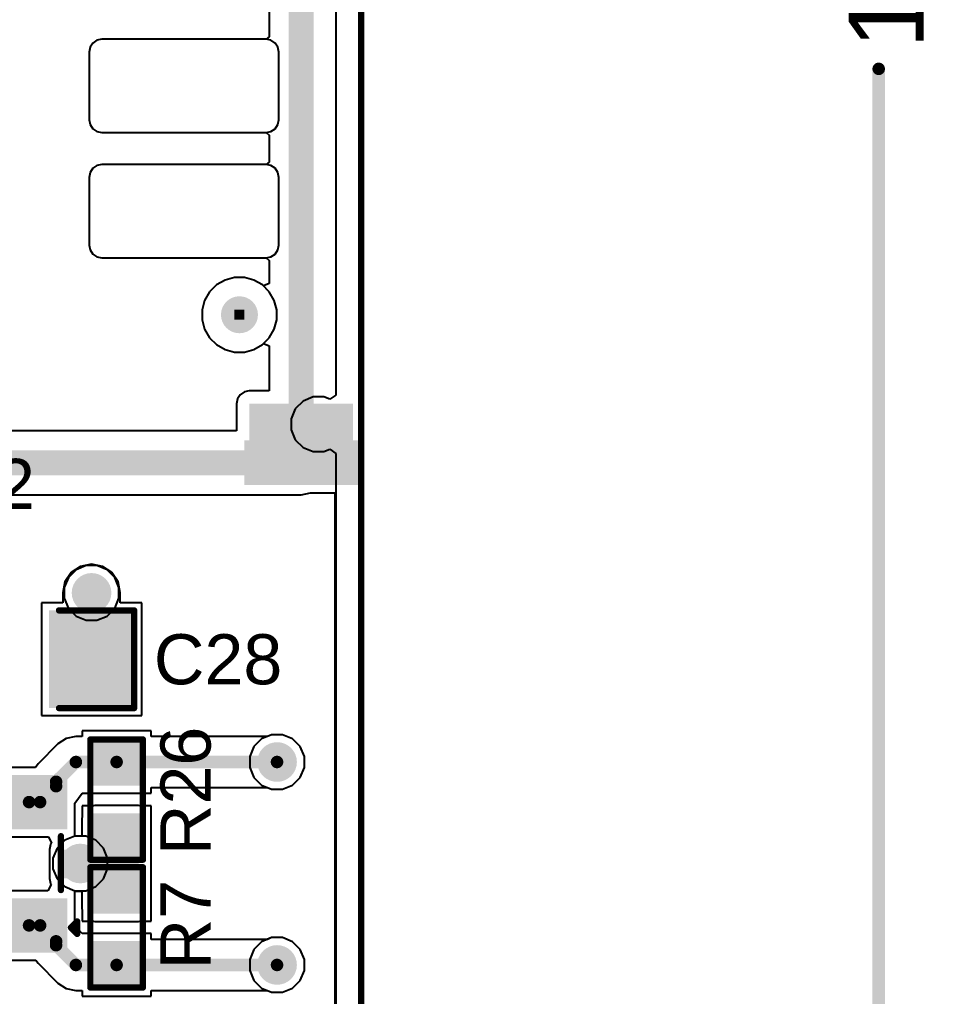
# Model space of a CAD drawing. Header units: millimetres. Extents: x 0 to 172, y 0 to 138.
# Drawn here: x 153.07 to 171.86, y 32.89 to 52.7 of the extents above; entities that cross this region are included whole.
import ezdxf

# ---------------------------------------------------------------- set-up
doc = ezdxf.new("R2010")
doc.units = ezdxf.units.MM
for name, color, linetype in [('BottomLayer', 5, 'Continuous'), ('BottomPaste', 16, 'Continuous'), ('BottomSolder', 6, 'Continuous'), ('Mechanical1', 6, 'Continuous'), ('Mechanical2', 216, 'Continuous'), ('PadHoleLayer', 156, 'Continuous'), ('TopLayer', 1, 'Continuous'), ('TopOverlay', 2, 'Continuous'), ('TopPaste', 8, 'Continuous'), ('TopSolder', 216, 'Continuous'), ('ViaHoleLayer', 16, 'Continuous')]:
    doc.layers.add(name, color=color, linetype=linetype)
doc.styles.add('Arial', font='', dxfattribs={"height": 0.2})
doc.styles.get('Arial').set_extended_font_data('Arial')

# ---------------------------------------------------------------- blocks, each defined once
blk = doc.blocks.new('R___0603_202')
at = {"layer": 'TopLayer'}
for points in [[(-0.381, 0.4445), (-0.381, -0.4445), (-1.143, -0.4445), (-1.143, 0.4445)], [(1.143, 0.4445), (1.143, -0.4445), (0.381, -0.4445), (0.381, 0.4445)]]:
    blk.add_hatch(color=1, dxfattribs=at).paths.add_polyline_path(points)
at = {"layer": 'TopPaste'}
for points in [[(-0.381, 0.4445), (-0.381, -0.4445), (-1.143, -0.4445), (-1.143, 0.4445)], [(1.143, 0.4445), (1.143, -0.4445), (0.381, -0.4445), (0.381, 0.4445)]]:
    blk.add_hatch(color=8, dxfattribs=at).paths.add_polyline_path(points)
at = {"layer": 'TopSolder'}
for points in [[(-0.2794, 0.5461), (-0.2794, -0.5461), (-1.2446, -0.5461), (-1.2446, 0.5461)], [(1.2446, 0.5461), (1.2446, -0.5461), (0.2794, -0.5461), (0.2794, 0.5461)]]:
    blk.add_hatch(color=216, dxfattribs=at).paths.add_polyline_path(points)
at = {"layer": 'TopOverlay', "const_width": 0.127}
for points in [[(1.2192, 0.5334), (-1.2192, 0.5334)], [(-1.2192, -0.5334), (-1.2192, 0.5334)], [(1.2192, -0.5334), (1.2192, 0.5334)], [(1.2192, -0.5334), (-1.2192, -0.5334)]]:
    blk.add_lwpolyline(points, dxfattribs=at)
at = {"layer": 'TopOverlay', "const_width": 0.0635}
for points in [[(-1.25095, 0.5334, 1), (-1.18745, 0.5334, 1)], [(-1.25095, 0.5334, 1), (-1.18745, 0.5334, 1)], [(1.18745, 0.5334, 1), (1.25095, 0.5334, 1)], [(1.18745, 0.5334, 1), (1.25095, 0.5334, 1)], [(-1.25095, -0.5334, 1), (-1.18745, -0.5334, 1)], [(-1.25095, -0.5334, 1), (-1.18745, -0.5334, 1)], [(1.18745, -0.5334, 1), (1.25095, -0.5334, 1)], [(1.18745, -0.5334, 1), (1.25095, -0.5334, 1)]]:
    blk.add_lwpolyline(points, format="xyb", close=True, dxfattribs=at)
blk = doc.blocks.new('R___0603_221')
at = {"layer": 'TopLayer'}
for points in [[(-0.381, 0.4445), (-0.381, -0.4445), (-1.143, -0.4445), (-1.143, 0.4445)], [(1.143, 0.4445), (1.143, -0.4445), (0.381, -0.4445), (0.381, 0.4445)]]:
    blk.add_hatch(color=1, dxfattribs=at).paths.add_polyline_path(points)
at = {"layer": 'TopPaste'}
for points in [[(-0.381, 0.4445), (-0.381, -0.4445), (-1.143, -0.4445), (-1.143, 0.4445)], [(1.143, 0.4445), (1.143, -0.4445), (0.381, -0.4445), (0.381, 0.4445)]]:
    blk.add_hatch(color=8, dxfattribs=at).paths.add_polyline_path(points)
at = {"layer": 'TopSolder'}
for points in [[(-0.2794, 0.5461), (-0.2794, -0.5461), (-1.2446, -0.5461), (-1.2446, 0.5461)], [(1.2446, 0.5461), (1.2446, -0.5461), (0.2794, -0.5461), (0.2794, 0.5461)]]:
    blk.add_hatch(color=216, dxfattribs=at).paths.add_polyline_path(points)
at = {"layer": 'TopOverlay', "const_width": 0.127}
for points in [[(1.2192, 0.5334), (-1.2192, 0.5334)], [(-1.2192, -0.5334), (-1.2192, 0.5334)], [(1.2192, -0.5334), (1.2192, 0.5334)], [(1.2192, -0.5334), (-1.2192, -0.5334)]]:
    blk.add_lwpolyline(points, dxfattribs=at)
at = {"layer": 'TopOverlay', "const_width": 0.0635}
for points in [[(-1.25095, 0.5334, 1), (-1.18745, 0.5334, 1)], [(-1.25095, 0.5334, 1), (-1.18745, 0.5334, 1)], [(1.18745, 0.5334, 1), (1.25095, 0.5334, 1)], [(1.18745, 0.5334, 1), (1.25095, 0.5334, 1)], [(-1.25095, -0.5334, 1), (-1.18745, -0.5334, 1)], [(-1.25095, -0.5334, 1), (-1.18745, -0.5334, 1)], [(1.18745, -0.5334, 1), (1.25095, -0.5334, 1)], [(1.18745, -0.5334, 1), (1.25095, -0.5334, 1)]]:
    blk.add_lwpolyline(points, format="xyb", close=True, dxfattribs=at)
blk = doc.blocks.new('PE_1812ACC510STS_250')
at = {"layer": 'TopLayer'}
for points in [[(-2.95, 1.7), (-1.6, 1.7), (-1.6, 0.8), (-2.95, 0.8)], [(1.6, 1.7), (2.95, 1.7), (2.95, 0.8), (1.6, 0.8)], [(-2.95, -0.8), (-1.6, -0.8), (-1.6, -1.7), (-2.95, -1.7)], [(1.6, -0.8), (2.95, -0.8), (2.95, -1.7), (1.6, -1.7)]]:
    blk.add_hatch(color=1, dxfattribs=at).paths.add_polyline_path(points)
at = {"layer": 'TopPaste'}
for points in [[(-2.95, 1.7), (-1.6, 1.7), (-1.6, 0.8), (-2.95, 0.8)], [(1.6, 1.7), (2.95, 1.7), (2.95, 0.8), (1.6, 0.8)], [(-2.95, -0.8), (-1.6, -0.8), (-1.6, -1.7), (-2.95, -1.7)], [(1.6, -0.8), (2.95, -0.8), (2.95, -1.7), (1.6, -1.7)]]:
    blk.add_hatch(color=8, dxfattribs=at).paths.add_polyline_path(points)
at = {"layer": 'TopSolder'}
for points in [[(-3.052, 1.802), (-1.498, 1.802), (-1.498, 0.698), (-3.052, 0.698)], [(1.498, 1.802), (3.052, 1.802), (3.052, 0.698), (1.498, 0.698)], [(-3.052, -0.698), (-1.498, -0.698), (-1.498, -1.802), (-3.052, -1.802)], [(1.498, -0.698), (3.052, -0.698), (3.052, -1.802), (1.498, -1.802)]]:
    blk.add_hatch(color=216, dxfattribs=at).paths.add_polyline_path(points)
at = {"layer": 'TopOverlay', "const_width": 0.127}
for points in [[(1.346, 1.651), (-1.372, 1.651)], [(-3.124, 1.295), (-3.251, 1.422)], [(-3.251, 1.422), (-3.251, 1.168)], [(-3.124, 1.295), (-3.251, 1.168)], [(-2.921, 0.533), (-2.921, -0.559)], [(2.921, 0.533), (2.921, -0.559)], [(1.346, -1.651), (-1.372, -1.651)]]:
    blk.add_lwpolyline(points, dxfattribs=at)
at = {"layer": 'TopOverlay', "const_width": 0.0635}
for points in [[(-1.403, 1.651, 1), (-1.34, 1.651, 1)], [(1.314, 1.651, 1), (1.378, 1.651, 1)], [(-3.283, 1.422, 1), (-3.219, 1.422, 1)], [(-3.283, 1.422, 1), (-3.219, 1.422, 1)], [(-3.283, 1.168, 1), (-3.219, 1.168, 1)], [(-3.283, 1.168, 1), (-3.219, 1.168, 1)], [(-3.156, 1.295, 1), (-3.092, 1.295, 1)], [(-3.156, 1.295, 1), (-3.092, 1.295, 1)], [(-2.953, 0.533, 1), (-2.889, 0.533, 1)], [(2.889, 0.533, 1), (2.953, 0.533, 1)], [(-2.953, -0.559, 1), (-2.889, -0.559, 1)], [(2.889, -0.559, 1), (2.953, -0.559, 1)], [(-1.403, -1.651, 1), (-1.34, -1.651, 1)], [(1.314, -1.651, 1), (1.378, -1.651, 1)]]:
    blk.add_lwpolyline(points, format="xyb", close=True, dxfattribs=at)
blk = doc.blocks.new('XKNANO_113_B_263')
at = {"layer": 'BottomLayer'}
for points in [[(-6.85, 7.79), (-6.15, 7.79), (-6.15, 5.69), (-6.85, 5.69)], [(6.15, 7.79), (6.85, 7.79), (6.85, 5.69), (6.15, 5.69)], [(-6.85, -4.21), (-6.15, -4.21), (-6.15, -6.31), (-6.85, -6.31)], [(6.15, -4.21), (6.85, -4.21), (6.85, -6.31), (6.15, -6.31)], [(-5.23, -6.17), (-4.43, -6.17), (-4.43, -7.31), (-5.23, -7.31)], [(-3.96, -6.17), (-3.16, -6.17), (-3.16, -7.31), (-3.96, -7.31)], [(-2.69, -6.17), (-1.89, -6.17), (-1.89, -7.31), (-2.69, -7.31)], [(-1.42, -6.17), (-0.62, -6.17), (-0.62, -7.31), (-1.42, -7.31)], [(-0.15, -6.17), (0.65, -6.17), (0.65, -7.31), (-0.15, -7.31)], [(1.12, -6.17), (1.92, -6.17), (1.92, -7.31), (1.12, -7.31)], [(2.07, -6.17), (2.87, -6.17), (2.87, -7.31), (2.07, -7.31)]]:
    blk.add_hatch(color=5, dxfattribs=at).paths.add_polyline_path(points)
at = {"layer": 'BottomPaste'}
for points in [[(-6.85, 7.79), (-6.15, 7.79), (-6.15, 5.69), (-6.85, 5.69)], [(6.15, 7.79), (6.85, 7.79), (6.85, 5.69), (6.15, 5.69)], [(-6.85, -4.21), (-6.15, -4.21), (-6.15, -6.31), (-6.85, -6.31)], [(6.15, -4.21), (6.85, -4.21), (6.85, -6.31), (6.15, -6.31)], [(-5.23, -6.17), (-4.43, -6.17), (-4.43, -7.31), (-5.23, -7.31)], [(-3.96, -6.17), (-3.16, -6.17), (-3.16, -7.31), (-3.96, -7.31)], [(-2.69, -6.17), (-1.89, -6.17), (-1.89, -7.31), (-2.69, -7.31)], [(-1.42, -6.17), (-0.62, -6.17), (-0.62, -7.31), (-1.42, -7.31)], [(-0.15, -6.17), (0.65, -6.17), (0.65, -7.31), (-0.15, -7.31)], [(1.12, -6.17), (1.92, -6.17), (1.92, -7.31), (1.12, -7.31)], [(2.07, -6.17), (2.87, -6.17), (2.87, -7.31), (2.07, -7.31)]]:
    blk.add_hatch(color=16, dxfattribs=at).paths.add_polyline_path(points)
at = {"layer": 'BottomSolder'}
for points in [[(-6.952, 7.892), (-6.048, 7.892), (-6.048, 5.588), (-6.952, 5.588)], [(6.048, 7.892), (6.952, 7.892), (6.952, 5.588), (6.048, 5.588)], [(-5.102, 5.592), (-4.898, 5.592), (-4.898, 5.388), (-5.102, 5.388)], [(3.398, 5.592), (3.602, 5.592), (3.602, 5.388), (3.398, 5.388)], [(-6.952, -4.108), (-6.048, -4.108), (-6.048, -6.412), (-6.952, -6.412)], [(6.048, -4.108), (6.952, -4.108), (6.952, -6.412), (6.048, -6.412)], [(-5.332, -6.068), (-4.328, -6.068), (-4.328, -7.412), (-5.332, -7.412)], [(-4.062, -6.068), (-3.058, -6.068), (-3.058, -7.412), (-4.062, -7.412)], [(-2.792, -6.068), (-1.788, -6.068), (-1.788, -7.412), (-2.792, -7.412)], [(-1.522, -6.068), (-0.518, -6.068), (-0.518, -7.412), (-1.522, -7.412)], [(-0.252, -6.068), (0.752, -6.068), (0.752, -7.412), (-0.252, -7.412)], [(1.018, -6.068), (2.022, -6.068), (2.022, -7.412), (1.018, -7.412)], [(1.968, -6.068), (2.972, -6.068), (2.972, -7.412), (1.968, -7.412)]]:
    blk.add_hatch(color=6, dxfattribs=at).paths.add_polyline_path(points)
at = {"layer": 'PadHoleLayer'}
h = blk.add_hatch(color=156, dxfattribs=at)
edge = h.paths.add_edge_path()
edge.add_arc((-5, 5.49), 0.375, 0, 360)
h = blk.add_hatch(color=156, dxfattribs=at)
edge = h.paths.add_edge_path()
edge.add_arc((3.5, 5.49), 0.375, 0, 360)
at = {"layer": 'TopSolder'}
for points in [[(-5.102, 5.592), (-4.898, 5.592), (-4.898, 5.388), (-5.102, 5.388)], [(3.398, 5.592), (3.602, 5.592), (3.602, 5.388), (3.398, 5.388)]]:
    blk.add_hatch(color=216, dxfattribs=at).paths.add_polyline_path(points)
blk = doc.blocks.new('C___1206_403')
at = {"layer": 'TopLayer'}
for points in [[(-2.032, 0.889), (-0.508, 0.889), (-0.508, -0.889), (-2.032, -0.889)], [(0.508, 0.889), (2.032, 0.889), (2.032, -0.889), (0.508, -0.889)]]:
    blk.add_hatch(color=1, dxfattribs=at).paths.add_polyline_path(points)
at = {"layer": 'TopPaste'}
for points in [[(-2.032, 0.889), (-0.508, 0.889), (-0.508, -0.889), (-2.032, -0.889)], [(0.508, 0.889), (2.032, 0.889), (2.032, -0.889), (0.508, -0.889)]]:
    blk.add_hatch(color=8, dxfattribs=at).paths.add_polyline_path(points)
at = {"layer": 'TopSolder'}
for points in [[(-2.1336, 0.9906), (-0.4064, 0.9906), (-0.4064, -0.9906), (-2.1336, -0.9906)], [(0.4064, 0.9906), (2.1336, 0.9906), (2.1336, -0.9906), (0.4064, -0.9906)]]:
    blk.add_hatch(color=216, dxfattribs=at).paths.add_polyline_path(points)
at = {"layer": 'TopOverlay', "const_width": 0.127}
for points in [[(-0.6096, 0.9906), (-2.1336, 0.9906)], [(-2.1336, 0.9906), (-2.1336, -0.9906)], [(2.1336, 0.9906), (0.6096, 0.9906)], [(2.1336, 0.9906), (2.1336, -0.9906)], [(-0.6096, -0.9906), (-2.1336, -0.9906)], [(2.1336, -0.9906), (0.6096, -0.9906)]]:
    blk.add_lwpolyline(points, dxfattribs=at)
at = {"layer": 'TopOverlay', "const_width": 0.0635}
for points in [[(-2.16535, 0.9906, 1), (-2.10185, 0.9906, 1)], [(-2.16535, 0.9906, 1), (-2.10185, 0.9906, 1)], [(-0.64135, 0.9906, 1), (-0.57785, 0.9906, 1)], [(0.57785, 0.9906, 1), (0.64135, 0.9906, 1)], [(2.10185, 0.9906, 1), (2.16535, 0.9906, 1)], [(2.10185, 0.9906, 1), (2.16535, 0.9906, 1)], [(-2.16535, -0.9906, 1), (-2.10185, -0.9906, 1)], [(-2.16535, -0.9906, 1), (-2.10185, -0.9906, 1)], [(-0.64135, -0.9906, 1), (-0.57785, -0.9906, 1)], [(0.57785, -0.9906, 1), (0.64135, -0.9906, 1)], [(2.10185, -0.9906, 1), (2.16535, -0.9906, 1)], [(2.10185, -0.9906, 1), (2.16535, -0.9906, 1)]]:
    blk.add_lwpolyline(points, format="xyb", close=True, dxfattribs=at)

msp = doc.modelspace()

# ---------------------------------------------------------------- hatches: boundary and pattern name
at = {"layer": 'BottomLayer'}
msp.add_hatch(color=5, dxfattribs=at).paths.add_polyline_path([(157.731, 43.361), (159.831, 43.361), (159.831, 44.907), (157.731, 44.907)])
h = msp.add_hatch(color=5, dxfattribs=at)
edge = h.paths.add_edge_path()
edge.add_arc((159.133, 44.491), 0.3, 0, 360)
h = msp.add_hatch(color=5, dxfattribs=at)
edge = h.paths.add_edge_path()
edge.add_arc((154.534, 41.072), 0.3, 0, 360)
h = msp.add_hatch(color=5, dxfattribs=at)
edge = h.paths.add_edge_path()
edge.add_arc((158.293, 37.643), 0.3, 0, 360)
h = msp.add_hatch(color=5, dxfattribs=at)
edge = h.paths.add_edge_path()
edge.add_arc((154.305, 35.585), 0.3, 0, 360)
h = msp.add_hatch(color=5, dxfattribs=at)
edge = h.paths.add_edge_path()
edge.add_arc((158.293, 33.528), 0.3, 0, 360)
at = {"layer": 'BottomSolder'}
h = msp.add_hatch(color=6, dxfattribs=at)
edge = h.paths.add_edge_path()
edge.add_arc((159.133, 44.491), 0.402, 0, 360)
h = msp.add_hatch(color=6, dxfattribs=at)
edge = h.paths.add_edge_path()
edge.add_arc((154.534, 41.072), 0.402, 0, 360)
h = msp.add_hatch(color=6, dxfattribs=at)
edge = h.paths.add_edge_path()
edge.add_arc((158.293, 37.643), 0.402, 0, 360)
h = msp.add_hatch(color=6, dxfattribs=at)
edge = h.paths.add_edge_path()
edge.add_arc((154.305, 35.585), 0.402, 0, 360)
h = msp.add_hatch(color=6, dxfattribs=at)
edge = h.paths.add_edge_path()
edge.add_arc((158.293, 33.528), 0.402, 0, 360)
at = {"layer": 'TopLayer'}
h = msp.add_hatch(color=1, dxfattribs=at)
edge = h.paths.add_edge_path()
edge.add_arc((159.133, 44.491), 0.3, 0, 360)
h = msp.add_hatch(color=1, dxfattribs=at)
edge = h.paths.add_edge_path()
edge.add_arc((154.534, 41.072), 0.3, 0, 360)
h = msp.add_hatch(color=1, dxfattribs=at)
edge = h.paths.add_edge_path()
edge.add_arc((158.293, 37.643), 0.3, 0, 360)
for points in [[(154.597, 34.671), (155.486, 34.671), (155.486, 36.5), (154.597, 36.5)], [(153.942, 35.281), (155.486, 35.281), (155.486, 35.868), (153.942, 35.868)]]:
    msp.add_hatch(color=1, dxfattribs=at).paths.add_polyline_path(points)
h = msp.add_hatch(color=1, dxfattribs=at)
edge = h.paths.add_edge_path()
edge.add_arc((154.305, 35.585), 0.3, 0, 360)
h = msp.add_hatch(color=1, dxfattribs=at)
edge = h.paths.add_edge_path()
edge.add_arc((158.293, 33.528), 0.3, 0, 360)
at = {"layer": 'TopSolder'}
h = msp.add_hatch(color=216, dxfattribs=at)
edge = h.paths.add_edge_path()
edge.add_arc((159.133, 44.491), 0.402, 0, 360)
h = msp.add_hatch(color=216, dxfattribs=at)
edge = h.paths.add_edge_path()
edge.add_arc((154.534, 41.072), 0.402, 0, 360)
h = msp.add_hatch(color=216, dxfattribs=at)
edge = h.paths.add_edge_path()
edge.add_arc((158.293, 37.643), 0.402, 0, 360)
h = msp.add_hatch(color=216, dxfattribs=at)
edge = h.paths.add_edge_path()
edge.add_arc((154.305, 35.585), 0.402, 0, 360)
h = msp.add_hatch(color=216, dxfattribs=at)
edge = h.paths.add_edge_path()
edge.add_arc((158.293, 33.528), 0.402, 0, 360)
at = {"layer": 'ViaHoleLayer'}
h = msp.add_hatch(color=16, dxfattribs=at)
edge = h.paths.add_edge_path()
edge.add_arc((159.133, 44.491), 0.15, 0, 360)
h = msp.add_hatch(color=16, dxfattribs=at)
edge = h.paths.add_edge_path()
edge.add_arc((154.534, 41.072), 0.15, 0, 360)
h = msp.add_hatch(color=16, dxfattribs=at)
edge = h.paths.add_edge_path()
edge.add_arc((158.293, 37.643), 0.15, 0, 360)
h = msp.add_hatch(color=16, dxfattribs=at)
edge = h.paths.add_edge_path()
edge.add_arc((154.305, 35.585), 0.15, 0, 360)
h = msp.add_hatch(color=16, dxfattribs=at)
edge = h.paths.add_edge_path()
edge.add_arc((158.293, 33.528), 0.15, 0, 360)

# ---------------------------------------------------------------- linework, layer by layer
at = {"layer": 'BottomLayer'}
for p, q in [((158.133, 52.894), (158.133, 52.348)), ((154.742, 52.296), (154.643, 52.276)), ((158.07, 52.296), (154.742, 52.296)), ((158.133, 52.348), (158.07, 52.296)), ((154.503, 52.136), (154.483, 52.037)), ((154.559, 52.22), (154.503, 52.136)), ((154.643, 52.276), (154.559, 52.22)), ((154.483, 52.037), (154.483, 50.665)), ((154.483, 50.665), (154.503, 50.566)), ((154.503, 50.566), (154.559, 50.482)), ((154.559, 50.482), (154.643, 50.426)), ((154.643, 50.426), (154.742, 50.406)), ((154.742, 50.406), (158.07, 50.406)), ((158.07, 50.406), (158.133, 50.354)), ((158.133, 50.354), (158.133, 49.808)), ((154.643, 49.736), (154.559, 49.68)), ((154.742, 49.756), (154.643, 49.736)), ((158.07, 49.756), (154.742, 49.756)), ((158.133, 49.808), (158.07, 49.756)), ((154.503, 49.596), (154.483, 49.497)), ((154.559, 49.68), (154.503, 49.596)), ((154.483, 49.497), (154.483, 48.125)), ((154.483, 48.125), (154.503, 48.026)), ((154.503, 48.026), (154.559, 47.942)), ((154.559, 47.942), (154.643, 47.886)), ((154.643, 47.886), (154.742, 47.866)), ((154.742, 47.866), (158.07, 47.866)), ((158.07, 47.866), (158.133, 47.814)), ((158.133, 47.814), (158.133, 47.343)), ((157.239, 47.415), (157.067, 47.316)), ((157.431, 47.467), (157.239, 47.415)), ((157.63, 47.467), (157.431, 47.467)), ((157.823, 47.415), (157.63, 47.467)), ((157.995, 47.316), (157.823, 47.415)), ((158.133, 47.343), (158.016, 47.295)), ((156.926, 47.175), (156.826, 47.002)), ((157.067, 47.316), (156.926, 47.175)), ((158.016, 47.295), (157.995, 47.316)), ((156.826, 47.002), (156.775, 46.81)), ((156.775, 46.81), (156.775, 46.611)), ((156.775, 46.611), (156.826, 46.419)), ((156.826, 46.419), (156.926, 46.246)), ((156.926, 46.246), (157.067, 46.106)), ((157.067, 46.106), (157.239, 46.006)), ((157.239, 46.006), (157.431, 45.955)), ((157.431, 45.955), (157.63, 45.955)), ((157.63, 45.955), (157.823, 46.006)), ((157.823, 46.006), (157.995, 46.106)), ((157.995, 46.106), (158.016, 46.127)), ((158.016, 46.127), (158.133, 46.078)), ((158.133, 46.078), (158.133, 45.166)), ((157.731, 45.166), (157.632, 45.146)), ((158.133, 45.166), (157.731, 45.166)), ((157.492, 45.006), (157.472, 44.907)), ((157.548, 45.09), (157.492, 45.006)), ((157.632, 45.146), (157.548, 45.09)), ((157.472, 44.907), (157.472, 44.358)), ((157.472, 44.358), (152.038, 44.358)), ((150.577, 43.063), (158.781, 43.063)), ((158.781, 43.063), (158.974, 43.102)), ((158.974, 43.102), (159.461, 43.102)), ((159.461, 43.102), (159.461, 27.93)), ((154.423, 41.626), (154.22, 41.541)), ((154.644, 41.626), (154.423, 41.626)), ((154.847, 41.541), (154.644, 41.626)), ((154.22, 41.541), (154.064, 41.386)), ((155.003, 41.386), (154.847, 41.541)), ((154.064, 41.386), (153.98, 41.182)), ((155.088, 41.182), (155.003, 41.386)), ((153.98, 41.182), (153.98, 40.962)), ((155.088, 40.962), (155.088, 41.182)), ((153.98, 40.962), (154.064, 40.758)), ((155.003, 40.758), (155.088, 40.962)), ((154.064, 40.758), (154.22, 40.602)), ((154.847, 40.602), (155.003, 40.758)), ((154.22, 40.602), (154.423, 40.518)), ((154.423, 40.518), (154.644, 40.518)), ((154.644, 40.518), (154.847, 40.602)), ((157.979, 38.112), (157.823, 37.957)), ((158.183, 38.197), (157.979, 38.112)), ((158.403, 38.197), (158.183, 38.197)), ((158.607, 38.112), (158.403, 38.197)), ((158.762, 37.957), (158.607, 38.112)), ((157.823, 37.957), (157.739, 37.753)), ((158.847, 37.753), (158.762, 37.957)), ((157.739, 37.753), (157.739, 37.533)), ((158.847, 37.533), (158.847, 37.753)), ((157.739, 37.533), (157.823, 37.329)), ((158.762, 37.329), (158.847, 37.533)), ((157.823, 37.329), (157.979, 37.173)), ((158.607, 37.173), (158.762, 37.329)), ((157.979, 37.173), (158.183, 37.089)), ((158.183, 37.089), (158.403, 37.089)), ((158.403, 37.089), (158.607, 37.173)), ((153.991, 36.055), (153.835, 35.899)), ((154.195, 36.139), (153.991, 36.055)), ((154.415, 36.139), (154.195, 36.139)), ((154.619, 36.055), (154.415, 36.139)), ((154.775, 35.899), (154.619, 36.055)), ((153.835, 35.899), (153.751, 35.696)), ((154.859, 35.696), (154.775, 35.899)), ((153.751, 35.696), (153.751, 35.475)), ((154.859, 35.475), (154.859, 35.696)), ((153.751, 35.475), (153.835, 35.272)), ((154.775, 35.272), (154.859, 35.475)), ((153.835, 35.272), (153.991, 35.116)), ((154.619, 35.116), (154.775, 35.272)), ((153.991, 35.116), (154.195, 35.031)), ((154.415, 35.031), (154.619, 35.116)), ((154.195, 35.031), (154.415, 35.031)), ((158.183, 34.082), (157.979, 33.998)), ((158.403, 34.082), (158.183, 34.082)), ((158.607, 33.998), (158.403, 34.082)), ((157.979, 33.998), (157.823, 33.842)), ((158.762, 33.842), (158.607, 33.998)), ((157.823, 33.842), (157.739, 33.638)), ((158.847, 33.638), (158.762, 33.842)), ((157.739, 33.638), (157.739, 33.418)), ((158.847, 33.418), (158.847, 33.638)), ((157.739, 33.418), (157.823, 33.214)), ((158.762, 33.214), (158.847, 33.418)), ((157.823, 33.214), (157.979, 33.058)), ((158.607, 33.058), (158.762, 33.214)), ((157.979, 33.058), (158.183, 32.974)), ((158.183, 32.974), (158.403, 32.974)), ((158.403, 32.974), (158.607, 33.058))]:
    msp.add_line(p, q, dxfattribs=at)
at = {"layer": 'BottomLayer', "const_width": 0.508}
for points in [[(158.781, 43.711), (158.781, 56.711)], [(146.781, 43.711), (158.781, 43.711)]]:
    msp.add_lwpolyline(points, dxfattribs=at)
at = {"layer": 'BottomLayer', "const_width": 0.254}
msp.add_lwpolyline([(158.654, 43.711, 1), (158.908, 43.711, 1)], format="xyb", close=True, dxfattribs=at)
msp.add_lwpolyline([(158.654, 43.711, 1), (158.908, 43.711, 1)], format="xyb", close=True, dxfattribs=at)
at = {"layer": 'Mechanical1', "const_width": 0.254}
msp.add_lwpolyline([(170.485, 0), (170.485, 51.697)], dxfattribs=at)
at = {"layer": 'Mechanical1', "const_width": 0.127}
msp.add_lwpolyline([(170.421, 51.697, 1), (170.548, 51.697, 1)], format="xyb", close=True, dxfattribs=at)
at = {"layer": 'Mechanical2', "const_width": 0.127}
msp.add_lwpolyline([(160, 0), (160, 120)], dxfattribs=at)
at = {"layer": 'TopLayer'}
for p, q in [((159.487, 114.833), (159.487, 45.081)), ((154.742, 52.296), (154.643, 52.276)), ((158.07, 52.296), (154.742, 52.296)), ((158.169, 52.276), (158.07, 52.296)), ((154.503, 52.136), (154.483, 52.037)), ((154.559, 52.22), (154.503, 52.136)), ((154.643, 52.276), (154.559, 52.22)), ((158.253, 52.22), (158.169, 52.276)), ((158.309, 52.136), (158.253, 52.22)), ((158.329, 52.037), (158.309, 52.136)), ((154.483, 52.037), (154.483, 50.665)), ((158.329, 50.665), (158.329, 52.037)), ((154.483, 50.665), (154.503, 50.566)), ((154.503, 50.566), (154.559, 50.482)), ((158.253, 50.482), (158.309, 50.566)), ((158.309, 50.566), (158.329, 50.665)), ((154.559, 50.482), (154.643, 50.426)), ((154.643, 50.426), (154.742, 50.406)), ((154.742, 50.406), (158.07, 50.406)), ((158.07, 50.406), (158.169, 50.426)), ((158.169, 50.426), (158.253, 50.482)), ((154.643, 49.736), (154.559, 49.68)), ((154.742, 49.756), (154.643, 49.736)), ((158.07, 49.756), (154.742, 49.756)), ((158.169, 49.736), (158.07, 49.756)), ((158.253, 49.68), (158.169, 49.736)), ((154.503, 49.596), (154.483, 49.497)), ((154.559, 49.68), (154.503, 49.596)), ((158.309, 49.596), (158.253, 49.68)), ((158.329, 49.497), (158.309, 49.596)), ((154.483, 49.497), (154.483, 48.125)), ((158.329, 48.125), (158.329, 49.497)), ((154.483, 48.125), (154.503, 48.026)), ((154.503, 48.026), (154.559, 47.942)), ((154.559, 47.942), (154.643, 47.886)), ((158.169, 47.886), (158.253, 47.942)), ((158.253, 47.942), (158.309, 48.026)), ((158.309, 48.026), (158.329, 48.125)), ((154.643, 47.886), (154.742, 47.866)), ((154.742, 47.866), (158.07, 47.866)), ((158.07, 47.866), (158.169, 47.886)), ((157.239, 47.415), (157.067, 47.316)), ((157.431, 47.467), (157.239, 47.415)), ((157.63, 47.467), (157.431, 47.467)), ((157.823, 47.415), (157.63, 47.467)), ((157.995, 47.316), (157.823, 47.415)), ((156.926, 47.175), (156.826, 47.002)), ((157.067, 47.316), (156.926, 47.175)), ((158.136, 47.175), (157.995, 47.316)), ((158.235, 47.002), (158.136, 47.175)), ((156.826, 47.002), (156.775, 46.81)), ((158.287, 46.81), (158.235, 47.002)), ((156.775, 46.81), (156.775, 46.611)), ((158.287, 46.611), (158.287, 46.81)), ((156.775, 46.611), (156.826, 46.419)), ((158.235, 46.419), (158.287, 46.611)), ((156.826, 46.419), (156.926, 46.246)), ((158.136, 46.246), (158.235, 46.419)), ((156.926, 46.246), (157.067, 46.106)), ((157.995, 46.106), (158.136, 46.246)), ((157.067, 46.106), (157.239, 46.006)), ((157.239, 46.006), (157.431, 45.955)), ((157.431, 45.955), (157.63, 45.955)), ((157.63, 45.955), (157.823, 46.006)), ((157.823, 46.006), (157.995, 46.106)), ((159.022, 45.045), (158.819, 44.961)), ((159.243, 45.045), (159.022, 45.045)), ((159.36, 44.997), (159.243, 45.045)), ((159.487, 45.081), (159.36, 44.997)), ((158.663, 44.805), (158.579, 44.601)), ((158.819, 44.961), (158.663, 44.805)), ((158.579, 44.601), (158.579, 44.381)), ((158.579, 44.381), (158.663, 44.177)), ((158.663, 44.177), (158.819, 44.021)), ((158.819, 44.021), (159.022, 43.937)), ((159.243, 43.937), (159.36, 43.985)), ((159.36, 43.985), (159.487, 43.901)), ((159.022, 43.937), (159.243, 43.937)), ((159.487, 43.901), (159.487, 27.904)), ((154.311, 41.61), (154.122, 41.484)), ((154.534, 41.654), (154.311, 41.61)), ((154.757, 41.61), (154.534, 41.654)), ((154.946, 41.484), (154.757, 41.61)), ((154.122, 41.484), (153.995, 41.295)), ((155.072, 41.295), (154.946, 41.484)), ((153.995, 41.295), (153.951, 41.072)), ((155.116, 41.072), (155.072, 41.295)), ((153.951, 41.072), (153.951, 40.869)), ((155.116, 40.869), (155.116, 41.072)), ((153.951, 40.869), (153.518, 40.869)), ((153.518, 40.869), (153.518, 38.583)), ((155.55, 40.869), (155.116, 40.869)), ((155.55, 38.583), (155.55, 40.869)), ((153.518, 38.583), (155.55, 38.583)), ((155.74, 38.278), (154.343, 38.278)), ((154.343, 38.278), (154.343, 38.161)), ((155.74, 38.161), (155.74, 38.278)), ((154.018, 38.121), (153.85, 38.009)), ((154.216, 38.161), (154.018, 38.121)), ((154.343, 38.161), (154.216, 38.161)), ((158.096, 38.161), (155.74, 38.161)), ((158.183, 38.197), (158.096, 38.161)), ((158.403, 38.197), (158.183, 38.197)), ((158.607, 38.112), (158.403, 38.197)), ((158.762, 37.957), (158.607, 38.112)), ((153.85, 38.009), (153.449, 37.608)), ((158.847, 37.753), (158.762, 37.957)), ((158.847, 37.533), (158.847, 37.753)), ((153.399, 37.534), (152.338, 37.534)), ((153.449, 37.608), (153.399, 37.534)), ((158.762, 37.329), (158.847, 37.533)), ((158.607, 37.173), (158.762, 37.329)), ((155.74, 37.008), (155.74, 37.125)), ((155.74, 37.125), (158.096, 37.125)), ((158.096, 37.125), (158.183, 37.089)), ((158.183, 37.089), (158.403, 37.089)), ((158.403, 37.089), (158.607, 37.173)), ((154.196, 36.809), (154.266, 36.913)), ((154.266, 36.913), (154.343, 37.008)), ((154.343, 37.008), (155.74, 37.008)), ((154.196, 36.139), (154.196, 36.809)), ((154.572, 36.754), (154.343, 36.754)), ((154.343, 36.754), (154.343, 36.525)), ((154.597, 36.759), (154.572, 36.754)), ((155.486, 36.759), (154.597, 36.759)), ((155.511, 36.754), (155.486, 36.759)), ((155.74, 36.754), (155.511, 36.754)), ((155.74, 36.525), (155.74, 36.754)), ((154.343, 36.525), (154.338, 36.5)), ((154.338, 36.5), (154.338, 36.139)), ((155.745, 36.5), (155.74, 36.525)), ((155.745, 34.671), (155.745, 36.5)), ((152.338, 36.126), (153.659, 36.126)), ((153.659, 36.126), (153.724, 35.999)), ((154.338, 36.139), (154.196, 36.139)), ((153.703, 35.968), (153.683, 35.868)), ((153.683, 35.868), (153.683, 35.281)), ((153.724, 35.999), (153.703, 35.968)), ((153.683, 35.281), (153.703, 35.181)), ((153.716, 35.161), (153.649, 35.034)), ((153.703, 35.181), (153.716, 35.161)), ((153.649, 35.034), (152.338, 35.034)), ((154.196, 34.351), (154.196, 35.022)), ((154.196, 35.022), (154.338, 35.022)), ((154.338, 35.022), (154.338, 34.671)), ((154.338, 34.671), (154.343, 34.646)), ((155.74, 34.646), (155.745, 34.671)), ((154.343, 34.646), (154.343, 34.417)), ((155.74, 34.417), (155.74, 34.646)), ((154.26, 34.256), (154.196, 34.351)), ((154.343, 34.417), (154.572, 34.417)), ((154.572, 34.417), (154.597, 34.412)), ((154.597, 34.412), (155.486, 34.412)), ((155.486, 34.412), (155.511, 34.417)), ((155.511, 34.417), (155.74, 34.417)), ((154.343, 34.163), (154.26, 34.256)), ((155.74, 34.163), (154.343, 34.163)), ((155.74, 34.046), (155.74, 34.163)), ((158.183, 34.082), (158.096, 34.046)), ((158.403, 34.082), (158.183, 34.082)), ((158.607, 33.998), (158.403, 34.082)), ((158.096, 34.046), (155.74, 34.046)), ((158.762, 33.842), (158.607, 33.998)), ((158.847, 33.638), (158.762, 33.842)), ((152.338, 33.626), (153.407, 33.626)), ((153.407, 33.626), (153.449, 33.563)), ((153.449, 33.563), (153.85, 33.162)), ((158.847, 33.418), (158.847, 33.638)), ((158.762, 33.214), (158.847, 33.418)), ((153.85, 33.162), (154.018, 33.049)), ((158.607, 33.058), (158.762, 33.214)), ((154.018, 33.049), (154.216, 33.01)), ((154.216, 33.01), (154.343, 33.01)), ((154.343, 33.01), (154.343, 32.893)), ((154.343, 32.893), (155.74, 32.893)), ((155.74, 32.893), (155.74, 33.01)), ((155.74, 33.01), (158.096, 33.01)), ((158.096, 33.01), (158.183, 32.974)), ((158.183, 32.974), (158.403, 32.974)), ((158.403, 32.974), (158.607, 33.058))]:
    msp.add_line(p, q, dxfattribs=at)
for points, const_width in [([(154.534, 39.726), (154.534, 41.072)], 0.381), ([(153.815, 37.242), (154.216, 37.643)], 0.254), ([(154.216, 37.643), (155.042, 37.643)], 0.254), ([(155.042, 37.643), (158.293, 37.643)], 0.254), ([(153.492, 36.83), (153.815, 37.153)], 0.254), ([(153.815, 37.153), (153.815, 37.242)], 0.254), ([(153.267, 36.83), (153.492, 36.83)], 0.254), ([(153.267, 34.33), (153.492, 34.33)], 0.254), ([(153.492, 34.33), (153.815, 34.007)], 0.254), ([(153.815, 33.929), (153.815, 34.007)], 0.254), ([(153.815, 33.929), (154.216, 33.528)], 0.254), ([(154.216, 33.528), (155.042, 33.528)], 0.254), ([(155.042, 33.528), (158.293, 33.528)], 0.254)]:
    msp.add_lwpolyline(points, dxfattribs=dict(at, const_width=const_width))
for points, const_width in [([(154.438, 41.072, 1), (154.629, 41.072, 1)], 0.191), ([(154.438, 39.726, 1), (154.629, 39.726, 1)], 0.191), ([(154.153, 37.643, 1), (154.28, 37.643, 1)], 0.127), ([(154.153, 37.643, 1), (154.28, 37.643, 1)], 0.127), ([(154.978, 37.643, 1), (155.105, 37.643, 1)], 0.127), ([(154.978, 37.643, 1), (155.105, 37.643, 1)], 0.127), ([(158.229, 37.643, 1), (158.356, 37.643, 1)], 0.127), ([(153.752, 37.242, 1), (153.879, 37.242, 1)], 0.127), ([(153.752, 37.242, 1), (153.879, 37.242, 1)], 0.127), ([(153.752, 37.153, 1), (153.879, 37.153, 1)], 0.127), ([(153.752, 37.153, 1), (153.879, 37.153, 1)], 0.127), ([(153.204, 36.83, 1), (153.331, 36.83, 1)], 0.127), ([(153.428, 36.83, 1), (153.555, 36.83, 1)], 0.127), ([(153.428, 36.83, 1), (153.555, 36.83, 1)], 0.127), ([(153.204, 34.33, 1), (153.331, 34.33, 1)], 0.127), ([(153.428, 34.33, 1), (153.555, 34.33, 1)], 0.127), ([(153.428, 34.33, 1), (153.555, 34.33, 1)], 0.127), ([(153.752, 34.007, 1), (153.879, 34.007, 1)], 0.127), ([(153.752, 34.007, 1), (153.879, 34.007, 1)], 0.127), ([(153.752, 33.929, 1), (153.879, 33.929, 1)], 0.127), ([(153.752, 33.929, 1), (153.879, 33.929, 1)], 0.127), ([(154.153, 33.528, 1), (154.28, 33.528, 1)], 0.127), ([(154.153, 33.528, 1), (154.28, 33.528, 1)], 0.127), ([(154.978, 33.528, 1), (155.105, 33.528, 1)], 0.127), ([(154.978, 33.528, 1), (155.105, 33.528, 1)], 0.127), ([(158.229, 33.528, 1), (158.356, 33.528, 1)], 0.127)]:
    msp.add_lwpolyline(points, format="xyb", close=True, dxfattribs=dict(at, const_width=const_width))

# ---------------------------------------------------------------- block references
for name, p, rotation in [('XKNANO_113_B_263', (152.041, 50.211), 270), ('C___1206_403', (153.264, 39.726), 180), ('R___0603_202', (155.042, 36.881), 270), ('PE_1812ACC510STS_250', (150.992, 35.58), 180), ('R___0603_221', (155.042, 34.29), 270)]:
    msp.add_blockref(name, p, dxfattribs=dict(rotation=rotation))

# ---------------------------------------------------------------- texts
at = {"layer": 'Mechanical1', "style": 'Arial'}
msp.add_text('120.00 (mm)', height=1.524, rotation=90, dxfattribs=at).set_placement((171.399, 52.103))
at = {"layer": 'TopOverlay', "style": 'Arial'}
for s, p in [('L2', (151.808, 42.774)), ('C28', (155.796, 39.218))]:
    msp.add_text(s, height=1.016, dxfattribs=at).set_placement(p)
for s, p in [('R26', (156.946, 35.755)), ('R7', (156.946, 33.438))]:
    msp.add_text(s, height=1.016, rotation=90, dxfattribs=at).set_placement(p)

doc.saveas('drawing.dxf')
